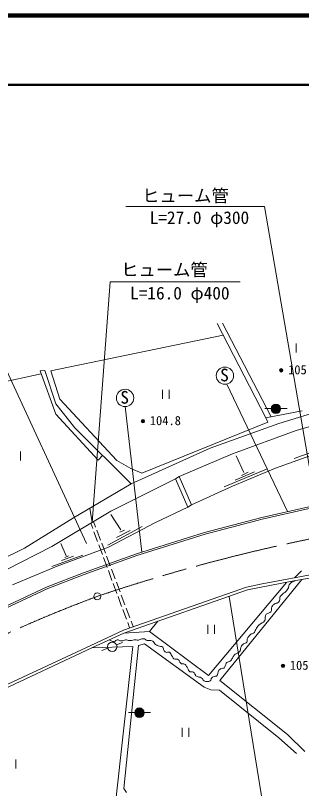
# Model space of a CAD drawing. Units: millimetres, scale not verified. Extents: x 40000 to 680000, y 20000 to 380000.
# Drawn here: x 458393 to 499700, y 268380 to 380000 of the extents above; entities that cross this region are included whole.
import ezdxf
from ezdxf.enums import TextEntityAlignment as Align

# ---------------------------------------------------------------- set-up
doc = ezdxf.new("R2010")
doc.units = ezdxf.units.MM
doc.header["$LTSCALE"] = 1000
doc.header["$PDMODE"] = 32
doc.header["$PDSIZE"] = 500
doc.linetypes.add('CHAIN', pattern=[18.5, 12, -1.5, 3.5, -1.5])
for name, color, linetype, lineweight in [('M-BGD', 7, 'Continuous', 13), ('M-BMK', 2, 'CHAIN', 13), ('M-BMK-SRVR', 3, 'Continuous', 13), ('M-STR-HTXT', 7, 'Continuous', 13), ('M-STR-STRC', 7, 'Continuous', 13), ('M-TTL', 2, 'Continuous', 140), ('M-TTL-LINE', 7, 'Continuous', 50)]:
    doc.layers.add(name, color=color, linetype=linetype, lineweight=lineweight)
doc.styles.add('ＭＳ ゴシック', font='')
doc.styles.get('ＭＳ ゴシック').set_extended_font_data('MS Gothic')

msp = doc.modelspace()

# ---------------------------------------------------------------- hatches: boundary and pattern name
at = {"layer": 'M-BGD'}
for points in [[(496673, 323208, 0.97359), (495308, 323244, 0.01338), (495307, 323208, 1)], [(476981, 279331, 0.97359), (475616, 279368, 0.01338), (475615, 279331, 0.41421), (476298, 278649, 0.41421)]]:
    msp.add_hatch(color=256, dxfattribs=at).paths.add_polyline_path(points)

# ---------------------------------------------------------------- linework, layer by layer
for p, q in [((494534, 321886), (487510, 335533)), ((488309, 335563), (495302, 322033)), ((463509, 328703), (488377, 333847)), ((498912, 332644), (498912, 331344)), ((462094, 328257), (448655, 325323)), ((461944, 328667), (462615, 328759)), ((464218, 322445), (461944, 328667)), ((462615, 328759), (464199, 323901)), ((464810, 324591), (463509, 328703)), ((479626, 325941), (479626, 324641)), ((480601, 324641), (480601, 325941)), ((497668, 308361), (488931, 326780)), ((464199, 323901), (466980, 320469)), ((473044, 315726), (464810, 324591)), ((476628, 302493), (474224, 323522)), ((494395, 323244), (495308, 323244)), ((499806, 322898), (494534, 321886)), ((496414, 321090), (503573, 323279)), ((496688, 323244), (497602, 323244)), ((511107, 323631), (498939, 320068)), ((470341, 315789), (464218, 322445)), ((494534, 321886), (494823, 321287)), ((466980, 320469), (475085, 312363)), ((494823, 321287), (476653, 313931)), ((486504, 317511), (496414, 321090)), ((498939, 320068), (489748, 316715)), ((459135, 315745), (459135, 317045)), ((475085, 312363), (486504, 317511)), ((495954, 314625), (504520, 317747)), ((498633, 316041), (503485, 317813)), ((470971, 316478), (470341, 315789)), ((489748, 316715), (482017, 313422)), ((491360, 313996), (490275, 316412)), ((475036, 314602), (473044, 315726)), ((476653, 313931), (475036, 314602)), ((488515, 311957), (494645, 314501)), ((489729, 312022), (495954, 314625)), ((490104, 312890), (492905, 314125)), ((491027, 313588), (492004, 314061)), ((481513, 313095), (472152, 308427)), ((482017, 313422), (481513, 313095)), ((483275, 309019), (481513, 313095)), ((482017, 313422), (483832, 309320)), ((475085, 312363), (466772, 307458)), ((483832, 309320), (489729, 312022)), ((483275, 309019), (483832, 309320)), ((472152, 308427), (463625, 303306)), ((478634, 306810), (483275, 309019)), ((500736, 309058), (493965, 307520)), ((466772, 307458), (459716, 303065)), ((473596, 305752), (472179, 307926)), ((493965, 307520), (485695, 305364)), ((469260, 306690), (469542, 305932)), ((469660, 306931), (469963, 306128)), ((471712, 303497), (476704, 306203)), ((471815, 303209), (478634, 306810)), ((469716, 305463), (470239, 304057)), ((470139, 305661), (470668, 304257)), ((472984, 304641), (474948, 305655)), ((473467, 305381), (474127, 305703)), ((485695, 305364), (475851, 302247)), ((465711, 301983), (464949, 303762)), ((470845, 303789), (471374, 302386)), ((459716, 303065), (453970, 300256)), ((463625, 303306), (457066, 299969)), ((464439, 300468), (471815, 303209)), ((470414, 303589), (470937, 302183)), ((463634, 300431), (468131, 302088)), ((465063, 301281), (466781, 301921)), ((465510, 301737), (466071, 301956)), ((475851, 302247), (468219, 299506)), ((471111, 301714), (471634, 300308)), ((471550, 301918), (472079, 300514)), ((457942, 297789), (464439, 300468)), ((468219, 299506), (462973, 297495)), ((471809, 299840), (472332, 298434)), ((472256, 300046), (472785, 298643)), ((494030, 297952), (504289, 299833)), ((504423, 299392), (498599, 298353)), ((499684, 299797), (498706, 298809)), ((472961, 298175), (473490, 296771)), ((486245, 284678), (497518, 298143)), ((487894, 283964), (499720, 298553)), ((498599, 298353), (491907, 297052)), ((462973, 297495), (453684, 293176)), ((472506, 297965), (473029, 296560)), ((473976, 291268), (491749, 297473)), ((491907, 297052), (474028, 290802)), ((491749, 297473), (494030, 297952)), ((473204, 296091), (473727, 294685)), ((473667, 296303), (474196, 294900)), ((473901, 294217), (474424, 292811)), ((474372, 294432), (474901, 293028)), ((475078, 292560), (475380, 291758)), ((477745, 291065), (478960, 292526)), ((474599, 292342), (474881, 291584)), ((486160, 292040), (486160, 290740)), ((487135, 290740), (487135, 292040)), ((469287, 289042), (473976, 291268)), ((474028, 290802), (469429, 288716)), ((474028, 290802), (477745, 291065)), ((477745, 291065), (486245, 284678)), ((472998, 289131), (473865, 289465)), ((477021, 289274), (476167, 289032)), ((485652, 282994), (477021, 289274)), ((469429, 288716), (454937, 281886)), ((455300, 282538), (469287, 289042)), ((475329, 288872), (469429, 288716)), ((470871, 288315), (471724, 288643)), ((471816, 257086), (475329, 288872)), ((476167, 289032), (474052, 268404)), ((497682, 276168), (487894, 283964)), ((486618, 282607), (485652, 282994)), ((487858, 282575), (486618, 282607)), ((487858, 282575), (496413, 275711)), ((474703, 279367), (475616, 279368)), ((476996, 279367), (477909, 279368)), ((482473, 277152), (482473, 275852)), ((483448, 275852), (483448, 277152)), ((496413, 275711), (498987, 273433)), ((500170, 273729), (497682, 276168)), ((458424, 271281), (458424, 272581)), ((474052, 268404), (474420, 267825))]:
    msp.add_line(p, q, dxfattribs=at)
msp.add_lwpolyline([(435486, 282707), (444221, 287810), (453796, 292952), (463070, 297264), (468306, 299272), (475931, 302011), (485765, 305123), (494025, 307277), (500786, 308813), (507787, 310040), (515374, 310966)], dxfattribs=at)
for centre, radius in [((488628, 327992), 1250), ((496768, 328762), 150), ((496768, 328762), 120), ((496768, 328762), 90), ((496768, 328762), 60), ((496768, 328762), 30), ((496768, 328762), 20), ((474215, 324772), 1250), ((495990, 323208), 683), ((476798, 321427), 150), ((476798, 321427), 120), ((476798, 321427), 90), ((476798, 321427), 60), ((476798, 321427), 30), ((476798, 321427), 20), ((472374, 288853), 683), ((497016, 286100), 150), ((497016, 286100), 120), ((497016, 286100), 90), ((497016, 286100), 60), ((497016, 286100), 30), ((497016, 286100), 20), ((476298, 279331), 683)]:
    msp.add_circle(centre, radius, dxfattribs=at)
msp.add_open_spline([(471947, 289858), (472201, 289706), (472380, 289566), (472667, 289632), (472854, 289675), (472910, 289826), (473097, 289869), (473290, 289913), (473385, 289750), (473579, 289711), (473660, 289695), (473707, 289675), (473789, 289685), (473982, 289708), (474069, 289818), (474263, 289834), (474501, 289853), (474629, 289765), (474867, 289746), (474973, 289738), (475034, 289720), (475139, 289737), (475296, 289763), (475367, 289852), (475525, 289869), (475764, 289895), (475900, 289784), (476138, 289816), (476341, 289844), (476436, 289940), (476638, 289974), (476845, 290009), (476984, 290012), (477173, 289921), (477225, 289896), (477188, 289809), (477243, 289790), (477509, 289698), (477683, 289782), (477961, 289746), (478069, 289732), (478130, 289711), (478224, 289658), (478439, 289538), (478419, 289311), (478619, 289168), (478748, 289075), (478829, 289031), (478978, 288975), (479242, 288875), (479457, 288956), (479671, 288773), (479809, 288655), (479733, 288489), (479828, 288335), (479910, 288203), (479966, 288114), (480109, 288054), (480292, 287977), (480441, 288146), (480617, 288054), (480835, 287941), (480845, 287747), (480985, 287546), (481102, 287380), (481098, 287215), (481275, 287117), (481507, 286987), (481723, 287129), (481941, 286976), (482064, 286890), (482043, 286763), (482134, 286643), (482212, 286539), (482253, 286463), (482370, 286407), (482526, 286332), (482661, 286434), (482809, 286345), (482958, 286255), (482997, 286146), (483098, 286003), (483205, 285852), (483235, 285748), (483335, 285591), (483422, 285454), (483430, 285330), (483571, 285250), (483755, 285144), (483932, 285283), (484106, 285162), (484248, 285062), (484286, 284955), (484369, 284803), (484396, 284752), (484367, 284698), (484413, 284662), (484569, 284540), (484697, 284538), (484886, 284478), (485015, 284437), (485100, 284446), (485219, 284382), (485434, 284265), (485423, 284032), (485640, 283917), (485787, 283840), (485886, 283805), (486052, 283812), (486237, 283820), (486359, 283833), (486508, 283944), (486656, 284054), (486617, 284220), (486744, 284355), (486884, 284504), (487016, 284526), (487209, 284592), (487293, 284621), (487375, 284545), (487437, 284610), (487682, 284864), (487537, 285185), (487770, 285451), (487931, 285636), (488088, 285674), (488322, 285749), (488397, 285773), (488467, 285712), (488523, 285767), (488655, 285895), (488638, 286030), (488716, 286196), (488784, 286339), (488788, 286444), (488900, 286556), (489048, 286702), (489217, 286657), (489382, 286783), (489554, 286915), (489612, 287033), (489733, 287213), (489841, 287373), (489852, 287496), (489979, 287642), (490169, 287863), (490390, 287846), (490618, 288028), (490713, 288104), (490797, 288128), (490846, 288238), (490949, 288468), (490871, 288639), (490969, 288870), (491048, 289055), (491152, 289131), (491311, 289255), (491484, 289390), (491690, 289315), (491819, 289492), (491935, 289650), (491802, 289805), (491863, 289991), (491913, 290143), (491977, 290215), (492073, 290342), (492179, 290481), (492245, 290559), (492389, 290658), (492521, 290748), (492651, 290695), (492775, 290798), (492968, 290958), (492951, 291149), (493090, 291359), (493257, 291610), (493339, 291762), (493546, 291981), (493834, 292287), (494193, 292271), (494396, 292639), (494493, 292814), (494409, 292953), (494458, 293147), (494497, 293304), (494504, 293408), (494607, 293533), (494796, 293762), (495099, 293659), (495273, 293901), (495440, 294134), (495314, 294357), (495430, 294619), (495509, 294796), (495583, 294887), (495728, 295014), (495916, 295176), (496136, 295072), (496324, 295233), (496431, 295324), (496485, 295392), (496535, 295522), (496614, 295730), (496531, 295885), (496631, 296083), (496731, 296283), (496843, 296362), (497008, 296513), (497146, 296639), (497275, 296648), (497403, 296784), (497589, 296985), (497690, 297111), (497797, 297363), (497865, 297525), (497851, 297635), (497929, 297792), (498112, 298163), (498407, 298224), (498802, 298390)], degree=3, knots=[0, 0, 0, 0, 1, 1, 1, 2, 2, 2, 3, 3, 3, 4, 4, 4, 5, 5, 5, 6, 6, 6, 7, 7, 7, 8, 8, 8, 9, 9, 9, 10, 10, 10, 11, 11, 11, 12, 12, 12, 13, 13, 13, 14, 14, 14, 15, 15, 15, 16, 16, 16, 17, 17, 17, 18, 18, 18, 19, 19, 19, 20, 20, 20, 21, 21, 21, 22, 22, 22, 23, 23, 23, 24, 24, 24, 25, 25, 25, 26, 26, 26, 27, 27, 27, 28, 28, 28, 29, 29, 29, 30, 30, 30, 31, 31, 31, 32, 32, 32, 33, 33, 33, 34, 34, 34, 35, 35, 35, 36, 36, 36, 37, 37, 37, 38, 38, 38, 39, 39, 39, 40, 40, 40, 41, 41, 41, 42, 42, 42, 43, 43, 43, 44, 44, 44, 45, 45, 45, 46, 46, 46, 47, 47, 47, 48, 48, 48, 49, 49, 49, 50, 50, 50, 51, 51, 51, 52, 52, 52, 53, 53, 53, 54, 54, 54, 55, 55, 55, 56, 56, 56, 57, 57, 57, 58, 58, 58, 59, 59, 59, 60, 60, 60, 61, 61, 61, 62, 62, 62, 63, 63, 63, 64, 64, 64, 65, 65, 65, 66, 66, 66, 67, 67, 67, 68, 68, 68, 69, 69, 69, 70, 70, 70, 71, 71, 71, 72, 72, 72, 73, 73, 73, 73], dxfattribs=at)
for p in [(496768, 328762), (476798, 321427), (497016, 286100)]:
    msp.add_point(p, dxfattribs=at)
at = {"layer": 'M-BMK'}
for centre, radius, start, end in [((552939, 50743), 258954, 86.30459, 108.63076), ((537232, 115597), 192569, 110.36711, 140.08453)]:
    msp.add_arc(centre, radius, start, end, dxfattribs=at)
at = {"layer": 'M-BMK-SRVR'}
msp.add_circle((470212, 296127), 500, dxfattribs=at)
at = {"layer": 'M-STR-HTXT'}
for p, q in [((474336, 352433), (494336, 352433)), ((502850, 302995), (494336, 352433)), ((469462, 306812), (472056, 341536)), ((472056, 341536), (490815, 341536)), ((454522, 334320), (468666, 303752)), ((469462, 306812), (469113, 308844))]:
    msp.add_line(p, q, dxfattribs=at)
at = {"layer": 'M-STR-STRC'}
msp.add_line((494281, 265232), (489240, 296120), dxfattribs=at)
at = {"layer": 'M-TTL'}
msp.add_line((680000, 380000), (40000, 380000), dxfattribs=at)
at = {"layer": 'M-TTL-LINE'}
msp.add_line((40000, 370000), (680000, 370000), dxfattribs=at)

# ---------------------------------------------------------------- texts
at = {"layer": 'M-BGD', "style": 'ＭＳ ゴシック'}
for s, height, p in [('105.1', 1320, (497761, 327789)), ('S', 1833, (487949, 326619)), ('S', 1833, (473536, 323398)), ('104.8', 1320, (477792, 320454)), ('105.3', 1320, (498009, 285127))]:
    msp.add_text(s, height=height, dxfattribs=at).set_placement(p, align=Align.BOTTOM_LEFT)
at = {"layer": 'M-STR-HTXT', "style": 'ＭＳ ゴシック'}
for s, p in [('ヒューム管', (476694, 352509)), ('L=27.0 φ300', (477776, 349343)), ('ヒューム管', (473652, 341823)), ('L=16.0 φ400', (474944, 338445))]:
    msp.add_text(s, height=1833, dxfattribs=at).set_placement(p, align=Align.BOTTOM_LEFT)

doc.saveas('drawing.dxf')
